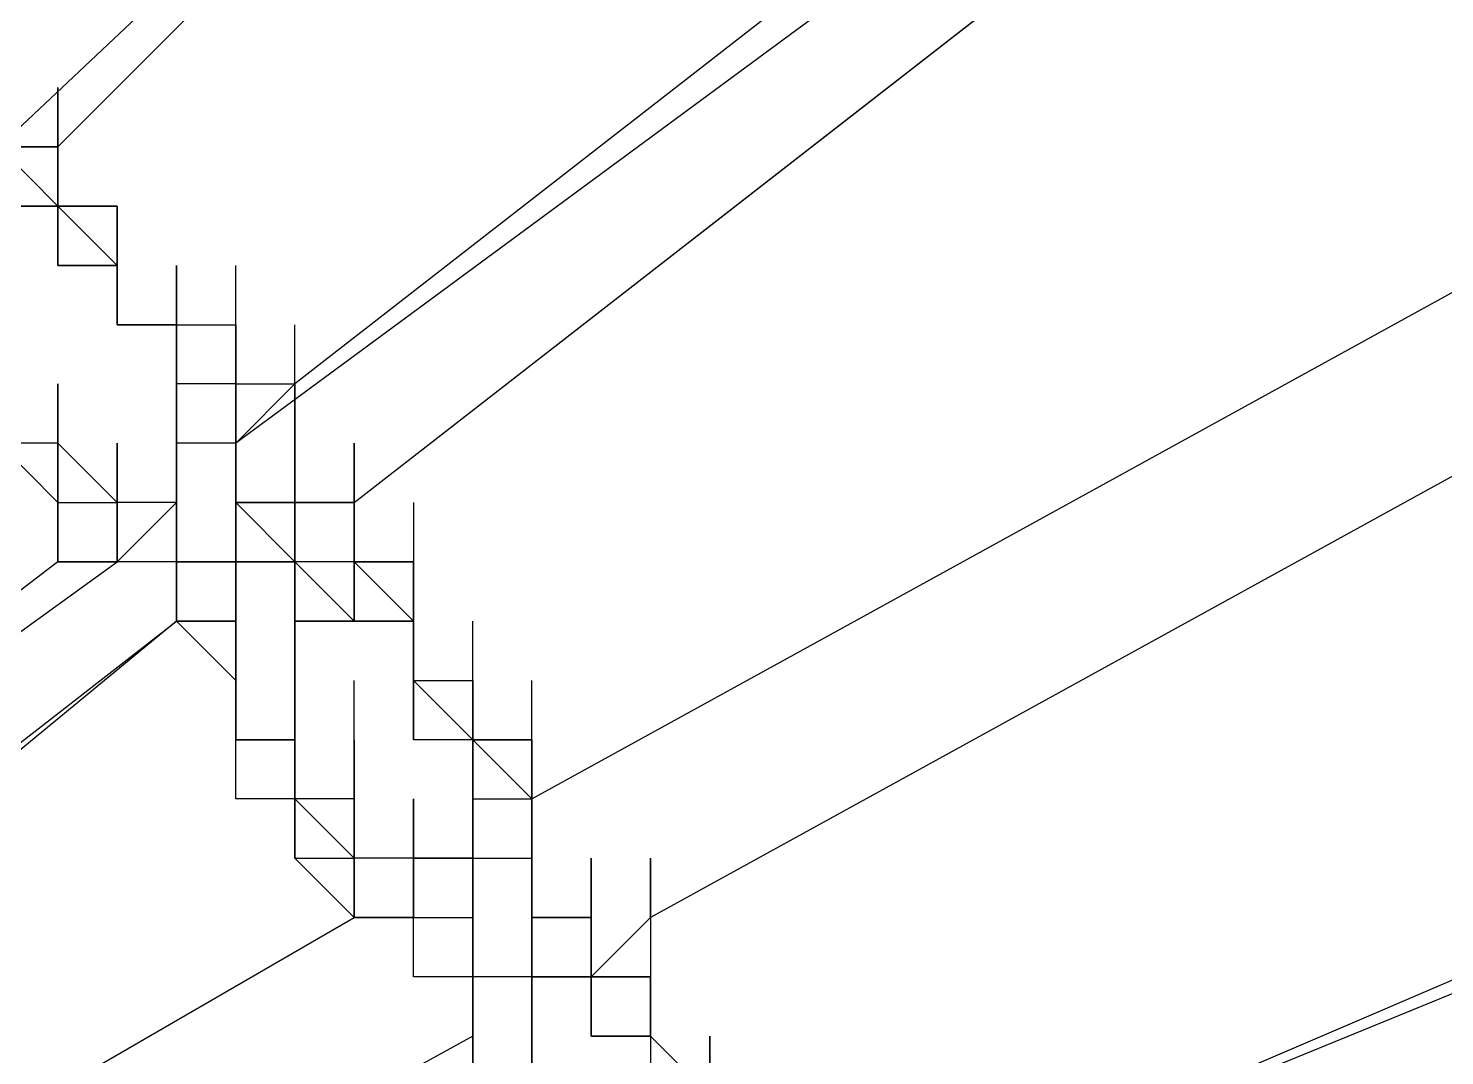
# Model space of a CAD drawing. Header units: inches. Extents: x 3324238 to 135265466, y -1036581 to 20094598.
# Drawn here: x 3353733.35 to 3353735.276, y -519023.44 to -519022.043 of the extents above; entities that cross this region are included whole.
import ezdxf

# ---------------------------------------------------------------- set-up
doc = ezdxf.new("R2010")
doc.units = ezdxf.units.IN
doc.header["$MEASUREMENT"] = 0
doc.layers.add('PDF_Geometry', color=7, linetype='Continuous')

msp = doc.modelspace()

# ---------------------------------------------------------------- linework, layer by layer
at = {"layer": 'PDF_Geometry', "color": 32, "lineweight": 13, "true_color": 0xdd6e00}
msp.add_lwpolyline([(3353740.2386, -519026.0718, 1.00015), (3353717.3563, -519026.0718), (3353717.3563, -519077.0734)], format="xyb", dxfattribs=at)
at = {"layer": 'PDF_Geometry', "lineweight": 25}
for points in [[(3353734.6792, -519020.9152), (3353733.3094, -519022.2043), (3353733.3094, -519022.1238), (3353733.3094, -519022.2043), (3353733.3094, -519022.1238), (3353733.3094, -519022.2043), (3353733.3094, -519022.2849), (3353733.3094, -519022.2043), (3353733.39, -519022.2043), (3353733.39, -519022.2849), (3353733.3094, -519022.2849), (3353733.3094, -519022.3655), (3353733.3094, -519022.4461), (3353733.3094, -519022.5266), (3353733.3094, -519022.4461), (3353733.3094, -519022.5266), (3353733.2289, -519022.5266), (3353733.2289, -519022.4461), (3353733.2289, -519022.3655)], [(3353734.6792, -519020.9152), (3353733.39, -519022.2043)], [(3353735.1626, -519021.4792), (3353733.6317, -519022.6072), (3353733.6317, -519022.5266), (3353733.7123, -519022.5266), (3353733.7123, -519022.6072), (3353733.7123, -519022.6878), (3353733.7123, -519022.7683), (3353733.7123, -519022.6878), (3353733.7123, -519022.7683), (3353733.7123, -519022.8489), (3353733.7123, -519022.7683), (3353733.7123, -519022.8489), (3353733.7123, -519022.7683), (3353733.7123, -519022.6878), (3353733.7123, -519022.6072), (3353733.7123, -519022.6878), (3353733.7123, -519022.7683), (3353733.7123, -519022.6878), (3353733.6317, -519022.6878), (3353733.6317, -519022.6072), (3353733.6317, -519022.5266), (3353733.6317, -519022.6072), (3353733.6317, -519022.5266), (3353733.6317, -519022.6072), (3353733.6317, -519022.5266), (3353733.6317, -519022.6072), (3353733.5512, -519022.6072), (3353733.5512, -519022.6878), (3353733.5512, -519022.6072)], [(3353733.7929, -519022.7683), (3353733.7929, -519022.6878), (3353735.2431, -519021.5598)], [(3353732.826, -519022.0432), (3353732.826, -519022.1238), (3353732.826, -519022.0432), (3353732.9066, -519022.1238), (3353732.9872, -519022.2043), (3353733.0677, -519022.2043), (3353733.1483, -519022.2043), (3353733.1483, -519022.2849), (3353733.2289, -519022.2849), (3353733.3094, -519022.2849), (3353733.3094, -519022.2043), (3353733.39, -519022.2849), (3353733.4706, -519022.3655), (3353733.4706, -519022.2849), (3353733.4706, -519022.3655), (3353733.4706, -519022.2849), (3353733.4706, -519022.3655), (3353733.39, -519022.3655), (3353733.39, -519022.2849), (3353733.4706, -519022.2849), (3353733.4706, -519022.3655), (3353733.39, -519022.3655), (3353733.39, -519022.2849)], [(3353733.3094, -519022.2043), (3353733.39, -519022.2043), (3353733.39, -519022.1238), (3353733.39, -519022.2043), (3353733.39, -519022.2849), (3353733.39, -519022.3655), (3353733.39, -519022.2849), (3353733.4706, -519022.2849), (3353733.4706, -519022.3655), (3353733.4706, -519022.4461), (3353733.5512, -519022.4461), (3353733.5512, -519022.5266), (3353733.5512, -519022.6072), (3353733.5512, -519022.6878), (3353733.5512, -519022.7683), (3353733.5512, -519022.6878), (3353733.5512, -519022.6072), (3353733.5512, -519022.6878), (3353733.5512, -519022.6072), (3353733.5512, -519022.6878), (3353733.5512, -519022.6072), (3353733.5512, -519022.6878), (3353733.5512, -519022.6072), (3353733.5512, -519022.6878), (3353733.5512, -519022.6072), (3353733.5512, -519022.6878), (3353733.5512, -519022.7683), (3353733.5512, -519022.6878), (3353733.5512, -519022.6072), (3353733.5512, -519022.6878), (3353733.5512, -519022.6072), (3353733.5512, -519022.6878), (3353733.4706, -519022.6878), (3353733.39, -519022.6072), (3353733.39, -519022.5266), (3353733.39, -519022.6072), (3353733.3094, -519022.6072)], [(3353733.39, -519022.2043), (3353733.39, -519022.1238)], [(3353733.39, -519022.2043), (3353733.39, -519022.1238)], [(3353733.39, -519022.7683), (3353733.39, -519022.6878), (3353733.4706, -519022.6878), (3353733.4706, -519022.6072), (3353733.4706, -519022.6878), (3353733.4706, -519022.6072), (3353733.4706, -519022.6878), (3353733.4706, -519022.7683), (3353733.4706, -519022.6878), (3353733.39, -519022.6072), (3353733.39, -519022.6878), (3353733.39, -519022.6072), (3353733.39, -519022.6878), (3353733.39, -519022.6072), (3353733.39, -519022.6878), (3353733.39, -519022.6072), (3353733.3094, -519022.6072), (3353733.2289, -519022.5266), (3353733.3094, -519022.5266), (3353733.3094, -519022.4461), (3353733.3094, -519022.3655), (3353733.3094, -519022.2849), (3353733.3094, -519022.2043)], [(3353733.39, -519022.2043), (3353733.3094, -519022.2043)], [(3353734.1957, -519023.2518), (3353734.1957, -519023.3324), (3353734.1152, -519023.3324), (3353734.0346, -519023.3324), (3353734.0346, -519023.4129), (3353734.0346, -519023.3324), (3353734.0346, -519023.2518), (3353734.0346, -519023.1712), (3353734.0346, -519023.0906), (3353734.0346, -519023.1712), (3353734.0346, -519023.0906), (3353735.646, -519022.2043), (3353735.7266, -519022.2043), (3353735.7266, -519022.2849), (3353735.7266, -519022.3655), (3353735.8071, -519022.3655), (3353735.8071, -519022.2849)], [(3353733.39, -519022.2849), (3353733.39, -519022.3655)], [(3353733.39, -519022.3655), (3353733.39, -519022.2849)], [(3353733.4706, -519022.3655), (3353733.4706, -519022.2849)], [(3353733.4706, -519022.4461), (3353733.4706, -519022.3655)], [(3353733.4706, -519022.446), (3353733.4706, -519022.3655)], [(3353733.4706, -519022.4461), (3353733.4706, -519022.3655)], [(3353733.5511, -519022.446), (3353733.5511, -519022.3655)], [(3353733.5512, -519022.4461), (3353733.5512, -519022.3655)], [(3353733.5512, -519022.4461), (3353733.5512, -519022.3655)], [(3353733.5512, -519022.4461), (3353733.5512, -519022.3655)], [(3353733.6317, -519022.5266), (3353733.6317, -519022.6072), (3353733.6317, -519022.5266), (3353733.6317, -519022.4461), (3353733.6317, -519022.3655)], [(3353735.8071, -519022.3655), (3353734.1957, -519023.2518), (3353734.1151, -519023.3323)], [(3353733.4706, -519022.4461), (3353733.5512, -519022.4461), (3353733.4706, -519022.4461)], [(3353733.5512, -519022.4461), (3353733.4706, -519022.4461)], [(3353733.5511, -519022.5266), (3353733.5511, -519022.4461)], [(3353733.5512, -519022.5266), (3353733.5512, -519022.4461), (3353733.6317, -519022.4461)], [(3353733.5512, -519022.5266), (3353733.5512, -519022.4461)], [(3353733.5512, -519022.5266), (3353733.5512, -519022.4461)], [(3353733.5512, -519022.5266), (3353733.5512, -519022.4461), (3353733.5512, -519022.5266)], [(3353733.5512, -519022.5266), (3353733.5512, -519022.4461)], [(3353733.6317, -519022.5266), (3353733.6317, -519022.4461)], [(3353733.6317, -519022.5266), (3353733.6317, -519022.4461), (3353733.6317, -519022.5266)], [(3353733.7123, -519022.5266), (3353733.7123, -519022.4461)], [(3353733.39, -519022.6072), (3353733.39, -519022.5266)], [(3353733.39, -519022.6072), (3353733.39, -519022.5266)], [(3353733.39, -519022.6072), (3353733.39, -519022.5266)], [(3353733.6317, -519022.5266), (3353733.5512, -519022.5266)], [(3353733.5512, -519022.6072), (3353733.5512, -519022.5266), (3353733.5512, -519022.6072)], [(3353733.5512, -519022.6072), (3353733.5512, -519022.5266)], [(3353733.5512, -519022.6072), (3353733.5512, -519022.5266)], [(3353733.6317, -519022.6072), (3353733.6317, -519022.5266)], [(3353733.6317, -519022.6072), (3353733.6317, -519022.5266)], [(3353733.6317, -519022.6878), (3353733.6317, -519022.6072), (3353733.6317, -519022.5266)], [(3353733.6317, -519022.6072), (3353733.6317, -519022.5266)], [(3353733.6317, -519022.6072), (3353733.6317, -519022.5266)], [(3353733.6317, -519022.6072), (3353733.6317, -519022.5266)], [(3353733.6317, -519022.6072), (3353733.6317, -519022.5266)], [(3353733.6317, -519022.6072), (3353733.6317, -519022.5266)], [(3353733.7123, -519022.6072), (3353733.7123, -519022.5266)], [(3353733.7123, -519022.6072), (3353733.7123, -519022.5266)], [(3353733.7123, -519022.6072), (3353733.7123, -519022.5266)], [(3353733.7123, -519022.6072), (3353733.7123, -519022.5266)], [(3353733.3094, -519022.6072), (3353733.39, -519022.6878), (3353733.39, -519022.6072), (3353733.3094, -519022.6072), (3353733.39, -519022.6878), (3353733.4706, -519022.6878), (3353733.39, -519022.6072), (3353733.39, -519022.6878), (3353733.39, -519022.7683), (3353733.4706, -519022.7683), (3353733.39, -519022.7683), (3353732.0203, -519023.8158), (3353733.4706, -519022.7683), (3353733.5512, -519022.6878), (3353733.4706, -519022.6878), (3353733.4706, -519022.7683), (3353733.4706, -519022.6878), (3353733.4706, -519022.7683), (3353733.4706, -519022.6878)], [(3353732.1009, -519023.9769), (3353733.5512, -519022.8489), (3353733.5512, -519022.7683), (3353733.5512, -519022.6878), (3353733.5512, -519022.6072), (3353733.5512, -519022.6878), (3353733.5512, -519022.7683), (3353733.4706, -519022.7683)], [(3353733.39, -519022.6878), (3353733.39, -519022.6072)], [(3353733.39, -519022.6072), (3353733.39, -519022.6878), (3353733.39, -519022.6072)], [(3353733.39, -519022.6878), (3353733.39, -519022.6072)], [(3353733.39, -519022.6878), (3353733.39, -519022.6072)], [(3353733.39, -519022.6878), (3353733.39, -519022.6072)], [(3353733.39, -519022.6878), (3353733.39, -519022.6072)], [(3353733.7123, -519023.1712), (3353733.7123, -519023.0906), (3353733.7123, -519023.0101), (3353733.7123, -519023.0906), (3353733.7123, -519023.0101), (3353733.7123, -519023.0906), (3353733.7123, -519023.0101), (3353733.7123, -519022.9295), (3353733.7123, -519022.8489), (3353733.7123, -519022.7683), (3353733.6317, -519022.7683), (3353733.6317, -519022.8489), (3353733.6317, -519022.9295), (3353733.6317, -519022.8489), (3353733.6317, -519022.9295), (3353733.6317, -519022.8489), (3353733.6317, -519022.7683), (3353733.5512, -519022.7683), (3353733.5512, -519022.6878), (3353733.4706, -519022.6878), (3353733.4706, -519022.6072)], [(3353733.4706, -519022.6878), (3353733.4706, -519022.6072)], [(3353733.5512, -519022.6878), (3353733.5512, -519022.6072)], [(3353733.6317, -519022.6878), (3353733.6317, -519022.6072), (3353733.6317, -519022.6878), (3353733.6317, -519022.6072), (3353733.6317, -519022.6878), (3353733.6317, -519022.7683), (3353733.6317, -519022.6878), (3353733.7123, -519022.6878), (3353733.6317, -519022.6878), (3353733.6317, -519022.7683), (3353733.6317, -519022.8489), (3353733.5512, -519022.8489), (3353733.5512, -519022.7683), (3353733.5512, -519022.6878), (3353733.5512, -519022.7683)], [(3353733.5512, -519022.6878), (3353733.5512, -519022.6072)], [(3353733.5512, -519022.6878), (3353733.5512, -519022.6072)], [(3353733.5512, -519022.6878), (3353733.5512, -519022.6072)], [(3353733.5512, -519022.6878), (3353733.5512, -519022.6072)], [(3353733.5512, -519022.6878), (3353733.5512, -519022.6072)], [(3353733.5512, -519022.6878), (3353733.5512, -519022.6072)], [(3353733.5512, -519022.6878), (3353733.5512, -519022.6072)], [(3353733.6317, -519022.6878), (3353733.6317, -519022.6072)], [(3353733.6317, -519022.6878), (3353733.6317, -519022.6072)], [(3353733.6317, -519022.6878), (3353733.6317, -519022.6072)], [(3353733.6317, -519022.6878), (3353733.6317, -519022.6072)], [(3353733.6317, -519022.6878), (3353733.6317, -519022.6072)], [(3353733.6317, -519022.6878), (3353733.6317, -519022.6072)], [(3353733.8734, -519022.6878), (3353733.8734, -519022.7683), (3353733.8734, -519022.8489), (3353733.8734, -519022.7683), (3353733.7929, -519022.7683), (3353733.7929, -519022.6878), (3353733.7929, -519022.7683), (3353733.7929, -519022.6878), (3353733.7123, -519022.6878), (3353733.7123, -519022.6072), (3353733.7123, -519022.6878), (3353733.7929, -519022.6878)], [(3353733.7123, -519022.7683), (3353733.7123, -519022.6878), (3353733.7123, -519022.6072)], [(3353733.7123, -519022.6878), (3353733.7123, -519022.6072)], [(3353733.7123, -519022.6878), (3353733.7123, -519022.6072)], [(3353733.7123, -519022.6878), (3353733.7123, -519022.6072)], [(3353733.7123, -519022.6878), (3353733.7123, -519022.6072)], [(3353733.7123, -519022.6878), (3353733.7123, -519022.6072)], [(3353733.7123, -519022.6878), (3353733.7123, -519022.6072)], [(3353733.7123, -519022.6878), (3353733.7123, -519022.6072)], [(3353733.7929, -519022.6072), (3353733.7929, -519022.6878), (3353733.7929, -519022.6072), (3353733.7929, -519022.6878), (3353733.7929, -519022.6072)], [(3353733.7929, -519022.7683), (3353733.7929, -519022.6878), (3353733.7929, -519022.6072)], [(3353733.39, -519022.6878), (3353733.4706, -519022.6878)], [(3353733.5512, -519022.6878), (3353733.4706, -519022.6878), (3353733.4706, -519022.7684)], [(3353733.5511, -519022.7683), (3353733.5511, -519022.6878)], [(3353733.5511, -519022.7683), (3353733.5511, -519022.6878)], [(3353733.5512, -519022.7683), (3353733.5512, -519022.6878)], [(3353733.7929, -519022.7683), (3353733.7929, -519022.6878), (3353733.7929, -519022.7683), (3353733.7123, -519022.7683), (3353733.7123, -519022.6878), (3353733.7123, -519022.7683), (3353733.7123, -519022.6878), (3353733.7123, -519022.7683), (3353733.7123, -519022.6878), (3353733.7123, -519022.7683), (3353733.7123, -519022.6878), (3353733.7123, -519022.7683), (3353733.6317, -519022.7683), (3353733.6317, -519022.6878), (3353733.6317, -519022.7683), (3353733.5512, -519022.7683), (3353733.5512, -519022.6878), (3353733.5512, -519022.7683), (3353733.5512, -519022.6878), (3353733.5512, -519022.7683), (3353733.5512, -519022.8489), (3353733.6317, -519022.8489), (3353733.5512, -519022.8489), (3353733.5512, -519022.7683), (3353733.5512, -519022.6878), (3353733.5512, -519022.7683), (3353733.5512, -519022.6878), (3353733.5512, -519022.7683), (3353733.5512, -519022.8489), (3353733.5512, -519022.7683)], [(3353733.6317, -519022.8489), (3353733.6317, -519022.7683), (3353733.6317, -519022.6878)], [(3353733.7123, -519022.6878), (3353733.7123, -519022.7684), (3353733.7123, -519022.8489), (3353733.7123, -519022.9295), (3353733.7123, -519023.0101), (3353733.7123, -519023.0906), (3353733.7123, -519023.0101), (3353733.7123, -519023.0906), (3353733.7123, -519023.0101), (3353733.7123, -519023.0906), (3353733.7123, -519023.0101), (3353733.7123, -519023.0906), (3353733.7123, -519023.0101), (3353733.7123, -519022.9295), (3353733.7123, -519023.0101), (3353733.7123, -519023.0906), (3353733.7123, -519023.1712), (3353733.7123, -519023.0906), (3353733.7123, -519023.0101), (3353733.6317, -519023.0101), (3353733.6317, -519022.9295), (3353733.6317, -519022.8489), (3353733.6317, -519022.7683)], [(3353733.6317, -519022.8489), (3353733.6317, -519022.7684), (3353733.6317, -519022.6878)], [(3353733.6317, -519022.7683), (3353733.6317, -519022.6878)], [(3353733.6317, -519022.7683), (3353733.6317, -519022.6878)], [(3353733.6317, -519022.7683), (3353733.6317, -519022.6878)], [(3353733.6317, -519022.6878), (3353733.7123, -519022.7683)], [(3353733.7123, -519022.8489), (3353733.7123, -519022.7683), (3353733.7123, -519022.6878)], [(3353733.7123, -519022.7683), (3353733.7123, -519022.6878)], [(3353733.7123, -519022.7683), (3353733.7123, -519022.6878)], [(3353733.7123, -519022.7683), (3353733.7123, -519022.6878)], [(3353733.7123, -519022.7683), (3353733.7123, -519022.6878)], [(3353733.7123, -519022.7683), (3353733.7123, -519022.6878)], [(3353733.7123, -519022.7683), (3353733.7123, -519022.6878)], [(3353733.7123, -519022.7683), (3353733.7123, -519022.6878)], [(3353733.7123, -519022.7683), (3353733.7123, -519022.6878)], [(3353733.7123, -519022.7683), (3353733.7123, -519022.6878)], [(3353733.7123, -519022.7683), (3353733.7123, -519022.6878)], [(3353733.7123, -519022.7683), (3353733.7123, -519022.6878)], [(3353733.7123, -519022.7683), (3353733.7123, -519022.6878)], [(3353733.7123, -519022.6878), (3353733.7123, -519022.7683), (3353733.7123, -519022.8489)], [(3353733.7123, -519022.7683), (3353733.7123, -519022.6878)], [(3353733.7123, -519022.7683), (3353733.7123, -519022.6878)], [(3353733.7929, -519022.7684), (3353733.7929, -519022.6878)], [(3353733.5512, -519022.7683), (3353733.6317, -519022.7683), (3353733.5512, -519022.7683)], [(3353733.5512, -519022.8489), (3353733.5512, -519022.7683)], [(3353733.7123, -519022.7683), (3353733.6317, -519022.7683)], [(3353733.6317, -519022.8489), (3353733.6317, -519022.7683)], [(3353733.6317, -519022.8489), (3353733.6317, -519022.7683)], [(3353733.6317, -519022.8489), (3353733.6317, -519022.7683)], [(3353733.6317, -519022.8489), (3353733.6317, -519022.7683)], [(3353733.6317, -519022.8489), (3353733.6317, -519022.7683)], [(3353733.6317, -519022.8489), (3353733.6317, -519022.7684)], [(3353733.7123, -519022.7683), (3353733.7123, -519022.8489), (3353733.7123, -519022.7683)], [(3353733.8734, -519022.9295), (3353733.8734, -519022.8489), (3353733.7929, -519022.7683)], [(3353733.7929, -519022.7683), (3353733.8734, -519022.7683)], [(3353733.8734, -519022.8489), (3353733.8734, -519022.7683)], [(3353733.8734, -519022.8489), (3353733.8734, -519022.7683)], [(3353733.8734, -519022.8489), (3353733.8734, -519022.7683)], [(3353732.262, -519024.1381), (3353733.7929, -519023.2518), (3353733.7929, -519023.1712), (3353733.7929, -519023.0906), (3353733.7929, -519023.0101), (3353733.7929, -519023.0906), (3353733.7929, -519023.1712), (3353733.7929, -519023.0906), (3353733.7929, -519023.1712), (3353733.7929, -519023.0906), (3353733.7123, -519023.0906), (3353733.6317, -519023.0906), (3353733.6317, -519023.0101), (3353733.6317, -519022.9295), (3353733.6317, -519023.0101), (3353733.6317, -519022.9295), (3353733.5512, -519022.8489), (3353732.1814, -519023.9769)], [(3353733.5512, -519022.8489), (3353733.6317, -519022.9295)], [(3353733.7123, -519022.9295), (3353733.7123, -519022.8489)], [(3353733.7123, -519022.9295), (3353733.7123, -519022.8489)], [(3353733.7123, -519022.9295), (3353733.7123, -519022.8489)], [(3353733.8734, -519022.9295), (3353733.8734, -519022.8489), (3353733.7929, -519022.8489)], [(3353733.8734, -519022.9295), (3353733.8734, -519022.8489), (3353733.7929, -519022.8489)], [(3353733.8734, -519022.8489), (3353733.7929, -519022.8489)], [(3353733.8734, -519022.9295), (3353733.8734, -519022.8489)], [(3353733.8734, -519022.9295), (3353733.8734, -519022.8489)], [(3353733.8734, -519022.9295), (3353733.8734, -519022.8489)], [(3353733.954, -519023.01), (3353733.954, -519022.9295), (3353733.954, -519022.8489)], [(3353733.6317, -519023.0101), (3353733.6317, -519022.9295), (3353733.6317, -519023.0101)], [(3353733.7123, -519023.1712), (3353733.7929, -519023.1712), (3353733.7929, -519023.0906), (3353733.7929, -519023.0101), (3353733.7929, -519022.9295)], [(3353733.7123, -519022.9295), (3353733.7123, -519023.0101), (3353733.7123, -519022.9295)], [(3353733.7123, -519023.0906), (3353733.7123, -519023.01), (3353733.7123, -519022.9295)], [(3353733.8734, -519023.0101), (3353733.8734, -519022.9295)], [(3353733.8734, -519022.9295), (3353733.8734, -519023.01)], [(3353733.8734, -519023.0101), (3353733.8734, -519022.9295)], [(3353733.8734, -519022.9295), (3353733.954, -519023.0101), (3353733.954, -519023.0906), (3353733.954, -519023.1712), (3353733.954, -519023.2518), (3353733.954, -519023.1712), (3353733.954, -519023.0906), (3353733.954, -519023.1712), (3353733.954, -519023.0906), (3353733.954, -519023.1712), (3353733.954, -519023.2518), (3353733.954, -519023.1712), (3353733.954, -519023.0906), (3353734.0346, -519023.0906), (3353734.0346, -519023.1712), (3353734.0346, -519023.2518), (3353734.0346, -519023.3324), (3353734.0346, -519023.4129), (3353734.0346, -519023.4935)], [(3353733.954, -519022.9295), (3353733.954, -519023.0101), (3353733.954, -519022.9295), (3353733.954, -519023.0101), (3353733.954, -519022.9295), (3353733.954, -519023.0101), (3353733.954, -519023.0906), (3353733.954, -519023.0101), (3353733.954, -519023.0906), (3353733.954, -519023.0101), (3353733.954, -519023.0906), (3353733.954, -519023.0101), (3353734.0346, -519023.0101), (3353734.0346, -519022.9295)], [(3353733.954, -519023.0101), (3353733.954, -519022.9295)], [(3353733.954, -519023.0906), (3353733.954, -519023.01), (3353733.954, -519022.9295)], [(3353733.954, -519023.0101), (3353733.954, -519022.9295)], [(3353734.2763, -519024.138), (3353734.2763, -519024.2186), (3353734.2763, -519024.1381), (3353734.2763, -519024.0575), (3353734.2763, -519023.9769), (3353734.2763, -519023.8964), (3353734.2763, -519023.8158), (3353734.2763, -519023.8964), (3353734.2763, -519023.8158), (3353734.2763, -519023.7352), (3353734.3569, -519023.7352), (3353736.1294, -519023.0101), (3353736.1294, -519022.9295), (3353736.1294, -519023.0101), (3353736.0489, -519023.0101), (3353736.0489, -519022.9295)], [(3353733.7123, -519023.0906), (3353733.7123, -519023.0101), (3353733.6317, -519023.0101)], [(3353733.6317, -519023.0101), (3353733.7123, -519023.0101), (3353733.6317, -519023.0101)], [(3353733.8734, -519023.2518), (3353733.8734, -519023.1712), (3353733.8734, -519023.0906), (3353733.8734, -519023.1712), (3353733.8734, -519023.2518), (3353733.7929, -519023.2518), (3353733.7929, -519023.1712), (3353733.7929, -519023.2518), (3353733.7123, -519023.1712), (3353733.7929, -519023.2518), (3353733.7929, -519023.1712), (3353733.7929, -519023.0906), (3353733.7929, -519023.1712), (3353733.7929, -519023.0906), (3353733.7929, -519023.1712), (3353733.7929, -519023.0906), (3353733.7929, -519023.1712), (3353733.7929, -519023.0906), (3353733.7929, -519023.0101), (3353733.7929, -519023.0906), (3353733.7929, -519023.1712), (3353733.7929, -519023.2518), (3353733.8734, -519023.2518), (3353733.954, -519023.2518), (3353733.954, -519023.3324), (3353733.954, -519023.2518), (3353733.954, -519023.1712), (3353733.954, -519023.0906), (3353733.954, -519023.1712), (3353734.0346, -519023.1712), (3353734.0346, -519023.0906), (3353734.0346, -519023.0101), (3353733.954, -519023.0101), (3353734.0346, -519023.0906), (3353734.0346, -519023.0101), (3353734.0346, -519023.0906), (3353734.0346, -519023.1712), (3353734.0346, -519023.0906), (3353734.0346, -519023.1712), (3353734.0346, -519023.2518), (3353734.0346, -519023.3324), (3353734.1152, -519023.3324), (3353734.1152, -519023.2518), (3353734.1152, -519023.3324), (3353734.1152, -519023.2518), (3353734.1152, -519023.3324), (3353734.1152, -519023.2518), (3353734.1152, -519023.3324), (3353734.1152, -519023.2518)], [(3353733.7123, -519023.0906), (3353733.7123, -519023.0101)], [(3353733.7123, -519023.0906), (3353733.7123, -519023.0101)], [(3353733.7929, -519023.1712), (3353733.7929, -519023.0906), (3353733.7929, -519023.01)], [(3353733.7929, -519023.0906), (3353733.7929, -519023.01)], [(3353733.7929, -519023.0906), (3353733.7929, -519023.0101)], [(3353733.954, -519023.0906), (3353733.954, -519023.01)], [(3353733.954, -519023.4935), (3353733.954, -519023.4129), (3353733.954, -519023.3324), (3353733.954, -519023.2518), (3353733.954, -519023.3324), (3353733.954, -519023.2518), (3353733.954, -519023.1712), (3353733.954, -519023.0906), (3353733.954, -519023.1712), (3353733.954, -519023.0906), (3353733.954, -519023.1712), (3353733.954, -519023.2518), (3353733.954, -519023.1712), (3353733.954, -519023.0906), (3353733.954, -519023.1712), (3353733.954, -519023.0906), (3353733.954, -519023.0101), (3353734.0346, -519023.0906), (3353734.0346, -519023.0101), (3353734.0346, -519023.0906), (3353734.0346, -519023.0101), (3353734.0346, -519023.0906), (3353734.0346, -519023.1712), (3353734.0346, -519023.2518)], [(3353733.954, -519023.0906), (3353733.954, -519023.0101)], [(3353734.0346, -519023.0906), (3353734.0346, -519023.01)], [(3353734.0346, -519023.0906), (3353734.0346, -519023.01)], [(3353734.0346, -519023.0906), (3353734.0346, -519023.0101)], [(3353734.0346, -519023.0906), (3353734.0346, -519023.0101)], [(3353736.0489, -519023.0101), (3353734.3569, -519023.7352), (3353734.3569, -519023.8158), (3353734.3569, -519023.7352), (3353734.3569, -519023.6546), (3353734.3569, -519023.7352), (3353734.3569, -519023.8158), (3353734.3569, -519023.8964), (3353734.3569, -519023.8158), (3353734.3569, -519023.8964), (3353734.3569, -519023.8158), (3353734.3569, -519023.8964), (3353734.3569, -519023.8158), (3353734.3569, -519023.8964), (3353734.3569, -519023.8158), (3353734.3569, -519023.8964), (3353734.3569, -519023.8158), (3353734.3569, -519023.8964), (3353734.3569, -519023.8158)], [(3353733.7123, -519023.0906), (3353733.7123, -519023.1712), (3353733.7123, -519023.0906)], [(3353733.7929, -519023.0906), (3353733.7929, -519023.1712), (3353733.7929, -519023.2518), (3353733.7929, -519023.1712), (3353733.7929, -519023.0906), (3353733.7929, -519023.1712), (3353733.7123, -519023.0906)], [(3353733.7929, -519023.2518), (3353733.7929, -519023.1712), (3353733.7929, -519023.0906)], [(3353733.8734, -519023.1712), (3353733.7929, -519023.1712), (3353733.7929, -519023.0906), (3353733.7929, -519023.1712)], [(3353734.0346, -519023.4935), (3353734.0346, -519023.4129), (3353734.0346, -519023.3324), (3353734.0346, -519023.2518), (3353734.0346, -519023.3324), (3353733.954, -519023.3324), (3353733.8734, -519023.3324), (3353733.8734, -519023.2518), (3353733.8734, -519023.1712), (3353733.954, -519023.1712), (3353733.8734, -519023.1712), (3353733.8734, -519023.0906), (3353733.8734, -519023.1712), (3353733.7929, -519023.1712), (3353733.7929, -519023.2518), (3353733.7929, -519023.1712)], [(3353733.8734, -519023.2518), (3353733.8734, -519023.1712), (3353733.8734, -519023.0906)], [(3353733.8734, -519023.1712), (3353733.8734, -519023.0906)], [(3353733.8734, -519023.1712), (3353733.8734, -519023.0906)], [(3353733.8734, -519023.1712), (3353733.8734, -519023.0906)], [(3353733.954, -519023.1712), (3353733.954, -519023.0906)], [(3353733.954, -519023.1712), (3353733.954, -519023.0906)], [(3353733.954, -519023.1712), (3353733.954, -519023.0906)], [(3353733.954, -519023.1712), (3353733.954, -519023.0906)], [(3353733.954, -519023.1712), (3353733.954, -519023.0906)], [(3353734.0346, -519023.2518), (3353734.0346, -519023.1712), (3353734.0346, -519023.0906)], [(3353734.0346, -519023.1712), (3353734.0346, -519023.0906)], [(3353733.7929, -519023.2518), (3353733.7929, -519023.1712)], [(3353733.954, -519023.1712), (3353733.8734, -519023.1712)], [(3353733.954, -519023.1712), (3353733.8734, -519023.1712)], [(3353733.8734, -519023.2518), (3353733.8734, -519023.1712)], [(3353733.8734, -519023.2518), (3353733.8734, -519023.1712)], [(3353733.8734, -519023.2518), (3353733.8734, -519023.1712)], [(3353733.954, -519023.2518), (3353733.954, -519023.1712)], [(3353733.954, -519023.2518), (3353733.954, -519023.1712)], [(3353733.954, -519023.2518), (3353733.954, -519023.1712)], [(3353734.0346, -519023.3324), (3353734.0346, -519023.2518), (3353734.0346, -519023.1712), (3353734.0346, -519023.2518), (3353734.0346, -519023.3324), (3353734.0346, -519023.2518), (3353734.0346, -519023.3324), (3353734.0346, -519023.2518), (3353734.0346, -519023.1712), (3353734.0346, -519023.2518), (3353734.0346, -519023.3324), (3353734.0346, -519023.2518), (3353734.1152, -519023.2518), (3353734.0346, -519023.2518), (3353734.0346, -519023.1712), (3353734.0346, -519023.2518), (3353734.0346, -519023.1712), (3353734.0346, -519023.2518), (3353734.0346, -519023.3324), (3353734.0346, -519023.2518), (3353734.0346, -519023.3324), (3353734.1152, -519023.3324), (3353734.1152, -519023.4129), (3353734.1957, -519023.4129), (3353734.2763, -519023.4935), (3353734.2763, -519023.4129), (3353734.2763, -519023.4935), (3353734.1957, -519023.4129), (3353734.1957, -519023.4935)], [(3353734.0346, -519023.2518), (3353734.0346, -519023.1712)], [(3353734.0346, -519023.2518), (3353734.0346, -519023.1712), (3353734.0346, -519023.2518)], [(3353734.0346, -519023.2518), (3353734.0346, -519023.1712)], [(3353734.0346, -519023.3324), (3353734.0346, -519023.2518), (3353734.0346, -519023.1712)], [(3353734.0346, -519023.2518), (3353734.0346, -519023.1712)], [(3353734.1152, -519023.2518), (3353734.1152, -519023.1712)], [(3353733.954, -519023.3324), (3353733.954, -519023.2518)], [(3353733.954, -519023.3324), (3353733.954, -519023.2518)], [(3353733.954, -519023.4129), (3353733.954, -519023.3323), (3353733.954, -519023.2518)], [(3353733.954, -519023.3324), (3353733.954, -519023.2518)], [(3353733.954, -519023.3324), (3353733.954, -519023.2518)], [(3353733.954, -519023.4129), (3353733.954, -519023.3324), (3353733.954, -519023.2518)], [(3353733.954, -519023.3323), (3353733.954, -519023.2518)], [(3353734.0346, -519023.3323), (3353734.0346, -519023.2518)], [(3353734.0346, -519023.3324), (3353734.0346, -519023.2518), (3353734.0346, -519023.3324)], [(3353734.1151, -519023.3323), (3353734.1151, -519023.2518)], [(3353734.1151, -519023.3324), (3353734.1151, -519023.2518)], [(3353734.1152, -519023.3323), (3353734.1152, -519023.2518)], [(3353734.1152, -519023.3323), (3353734.1152, -519023.2518)], [(3353733.954, -519023.3323), (3353733.954, -519023.4129), (3353732.3426, -519024.2992), (3353732.3426, -519024.2186)], [(3353733.954, -519023.4129), (3353733.954, -519023.3324)], [(3353733.954, -519023.4129), (3353733.954, -519023.3324)], [(3353733.954, -519023.4129), (3353733.954, -519023.3324)], [(3353733.954, -519023.4129), (3353733.954, -519023.3324)], [(3353733.954, -519023.4129), (3353733.954, -519023.3324)], [(3353733.954, -519023.3324), (3353733.954, -519023.4129), (3353733.954, -519023.3324)], [(3353734.1957, -519023.4129), (3353734.1957, -519023.3323)], [(3353734.1957, -519023.4129), (3353734.1957, -519023.3323)], [(3353734.1957, -519023.4129), (3353734.1957, -519023.3323)], [(3353734.1957, -519023.3324), (3353734.1957, -519023.4129), (3353734.1957, -519023.3324)], [(3353734.1957, -519023.4129), (3353734.1957, -519023.3324)], [(3353734.1957, -519023.4129), (3353734.1957, -519023.3324)], [(3353733.954, -519023.4129), (3353733.954, -519023.4935)], [(3353733.954, -519023.4935), (3353733.954, -519023.4129)], [(3353733.954, -519023.4935), (3353733.954, -519023.4129)], [(3353733.954, -519023.4129), (3353733.954, -519023.4935)], [(3353734.0346, -519023.4935), (3353734.0346, -519023.4129), (3353734.0346, -519023.4935)], [(3353734.2763, -519023.4129), (3353734.2763, -519023.4935), (3353734.2763, -519023.5741), (3353734.2763, -519023.6546), (3353734.2763, -519023.574), (3353734.2763, -519023.4935)]]:
    msp.add_lwpolyline(points, dxfattribs=at)
for points in [[(3353733.6317, -519022.6878), (3353733.6317, -519022.7683), (3353733.7123, -519022.7683), (3353733.7123, -519022.6878), (3353733.7123, -519022.7683), (3353733.7929, -519022.8489), (3353733.7929, -519022.7683), (3353733.7929, -519022.8489), (3353733.7123, -519022.8489), (3353733.7929, -519022.8489), (3353733.8734, -519022.8489), (3353733.7929, -519022.8489), (3353733.7929, -519022.7683), (3353733.7929, -519022.6878), (3353735.2432, -519021.5598), (3353735.2432, -519021.4792), (3353735.1626, -519021.4792), (3353735.1626, -519021.3986), (3353733.7123, -519022.5266), (3353733.6317, -519022.6072), (3353733.6317, -519022.5266), (3353733.6317, -519022.6072), (3353733.6317, -519022.5266), (3353733.6317, -519022.6072)], [(3353733.4706, -519022.3655), (3353733.4706, -519022.2849), (3353733.39, -519022.2849), (3353733.39, -519022.2043), (3353733.39, -519022.2849), (3353733.3094, -519022.2849), (3353733.39, -519022.2849), (3353733.39, -519022.3655), (3353733.4706, -519022.3655), (3353733.4706, -519022.4461)], [(3353733.4706, -519022.2849), (3353733.4706, -519022.3655)], [(3353733.5512, -519022.4461), (3353733.5512, -519022.5266), (3353733.5512, -519022.4461), (3353733.5512, -519022.5266), (3353733.5512, -519022.4461), (3353733.5512, -519022.3655)], [(3353733.5512, -519022.3655), (3353733.5512, -519022.4461)], [(3353733.5512, -519022.4461), (3353733.5512, -519022.5266)], [(3353733.6317, -519022.4461), (3353733.6317, -519022.5266)], [(3353733.5512, -519022.5266), (3353733.5512, -519022.6072)], [(3353733.6317, -519022.5266), (3353733.6317, -519022.6072)], [(3353733.7123, -519022.5266), (3353733.7123, -519022.6072)], [(3353733.39, -519022.6072), (3353733.39, -519022.6878)], [(3353733.6317, -519022.6878), (3353733.6317, -519022.7683), (3353733.6317, -519022.8489), (3353733.6317, -519022.7683), (3353733.6317, -519022.6878), (3353733.6317, -519022.6072)], [(3353733.7123, -519022.6072), (3353733.7123, -519022.6878), (3353733.7123, -519022.7683), (3353733.7123, -519022.6878)], [(3353733.6317, -519022.6878), (3353733.6317, -519022.7683)], [(3353733.7123, -519022.6878), (3353733.7123, -519022.7683)], [(3353733.7123, -519022.6878), (3353733.7123, -519022.7683)], [(3353733.5512, -519022.7683), (3353733.5512, -519022.8489)], [(3353733.6317, -519022.7683), (3353733.6317, -519022.8489)], [(3353733.8734, -519022.7683), (3353733.8734, -519022.8489), (3353733.8734, -519022.9295), (3353733.8734, -519022.8489), (3353733.8734, -519022.9295), (3353733.954, -519022.9295), (3353733.954, -519023.0101), (3353733.954, -519023.0906), (3353733.954, -519023.0101), (3353733.8734, -519023.0101), (3353733.8734, -519022.9295), (3353733.8734, -519022.8489)], [(3353733.7123, -519022.8489), (3353733.7123, -519022.9295)], [(3353733.7123, -519022.9295), (3353733.7123, -519023.0101)], [(3353733.7123, -519023.0101), (3353733.7123, -519023.0906)], [(3353733.954, -519023.0101), (3353733.954, -519023.0906)], [(3353733.954, -519023.0906), (3353733.954, -519023.1712)], [(3353734.1152, -519023.1712), (3353734.1152, -519023.2518)], [(3353734.1957, -519023.1712), (3353734.1957, -519023.2518)], [(3353734.0346, -519023.2518), (3353734.0346, -519023.3324)], [(3353734.1957, -519023.4129), (3353734.1152, -519023.4129), (3353734.1152, -519023.3324), (3353734.1957, -519023.3324)], [(3353734.1152, -519023.3324), (3353734.1152, -519023.4129)], [(3353734.1957, -519023.3324), (3353734.1957, -519023.4129)]]:
    msp.add_lwpolyline(points, close=True, dxfattribs=at)
at = {"layer": 'PDF_Geometry', "color": 32, "lineweight": 13, "true_color": 0xdd6e00}
msp.add_arc((3353728.7974, -519026.0638), 11.9246, 359.96181, 180.03819, dxfattribs=at)

doc.saveas('drawing.dxf')
